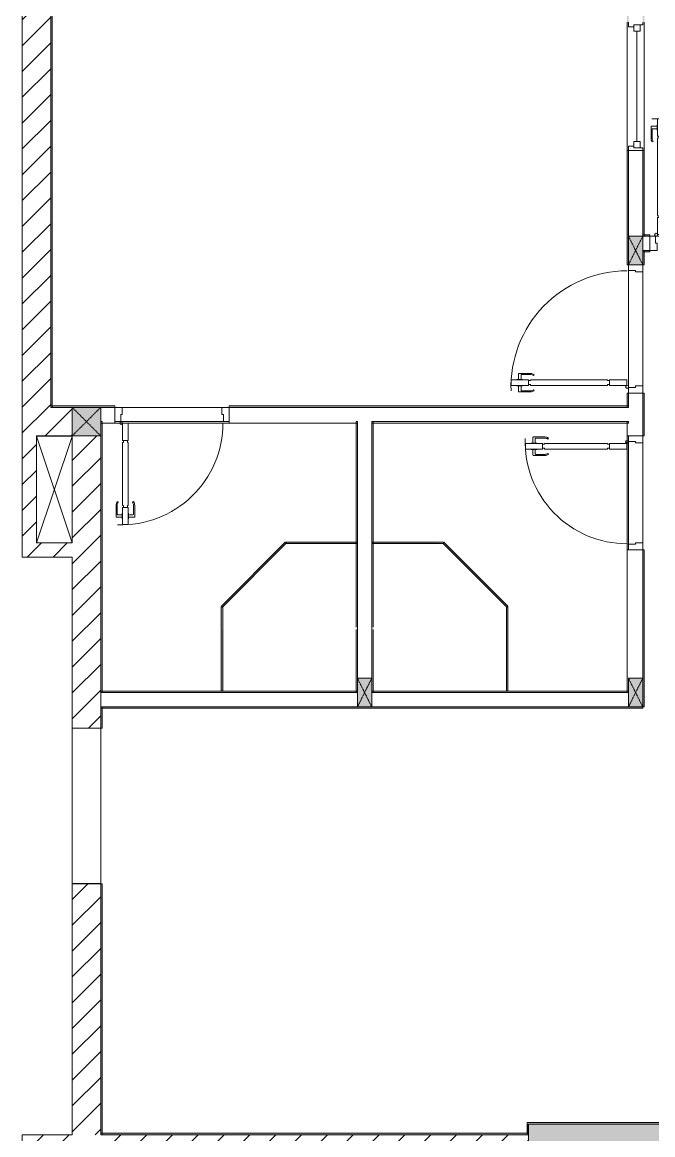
# Model space of a CAD drawing. Header units: millimetres. Extents: x 50254 to 245170, y 481 to 78637.
# Drawn here: x 236318 to 240738, y 53637 to 61437 of the extents above; entities that cross this region are included whole.
import ezdxf

# ---------------------------------------------------------------- set-up
doc = ezdxf.new("R2010")
doc.units = ezdxf.units.MM
doc.linetypes.add('IMPORT-Dash _2_', pattern=[6, 3, -3])
for name, color, linetype, lineweight in [('0-2-1', 53, 'Continuous', 9), ('A-DETL-GENF-7', 53, 'Continuous', 9), ('A-DOOR-5', 53, 'Continuous', 9), ('A-FLOR-1-1', 53, 'Continuous', 9), ('A-FLOR-4', 53, 'Continuous', 9), ('A-GLAZ-5', 53, 'Continuous', 9), ('A-GLAZ-CURT-3', 130, 'Continuous', 9), ('A-GLAZ-CURT-4', 53, 'Continuous', 9), ('A-WALL-1-1', 53, 'Continuous', 9), ('A-WALL-7', 53, 'Continuous', 9), ('A-WALL-PATT-3', 53, 'Continuous', 9), ('A-WALL-PATT-4', 130, 'Continuous', 9), ('A_1404_dwg-1', 53, 'Continuous', 9), ('I-WALL-1-1', 53, 'Continuous', 9), ('I-WALL-2', 53, 'Continuous', 9), ('S-COLS-1', 130, 'Continuous', 9), ('S-COLS-10', 130, 'IMPORT-Dash _2_', 9), ('S-COLS-2-1', 53, 'Continuous', 9), ('S-COLS-4-1', 53, 'Continuous', 9), ('S-COLS-9', 53, 'Continuous', 9), ('S-COLS-HDLN-2', 53, 'IMPORT-Dash _2_', 9)]:
    doc.layers.add(name, color=color, linetype=linetype, lineweight=lineweight)
pattern_1 = [(45, (0, 0), (-90.50967, 90.50967), [])]

# ---------------------------------------------------------------- blocks, each defined once
blk = doc.blocks.new('A_1404_dwg_NCV_TKTC_KET CAU_rvt-1-TKTC_MB HOÀN THIỆN SÀN TẦNG 3-4-4819833-KeyPlan-CH1')
at = {"layer": 'S-COLS-1'}
blk.add_hatch(color=256, dxfattribs=at).paths.add_polyline_path([(122852.6, 53361.9), (123352.6, 53361.9), (123352.6, 53711.9), (122052.6, 53711.9), (122052.6, 53361.9), (122752.6, 53361.9)])
at = {"layer": 'A-FLOR-1-1'}
blk.add_line((118602.5, 58534.9), (118852.5, 58534.9), dxfattribs=at)
at = {"layer": 'S-COLS-2-1'}
blk.add_line((122052.6, 53636.9), (122052.6, 53436.9), dxfattribs=at)
blk = doc.blocks.new('A_1404_dwg_DOOR_CW_01 CANH MO-PANEL KINH - DIW_01-900x2200-CỬA GỖ VÂN LAMINATE-V95-TKTC_MB HOÀN THIỆN SÀN TẦNG 3-4-4819903-KeyPlan-CH1')
at = {"layer": 'A-DETL-GENF-7'}
for p, q in [((38813.8, 28420.8), (38818.3, 28414.2)), ((38839.6, 28428.9), (38919.1, 28428.9)), ((38902.1, 28420.9), (38839.6, 28420.9)), ((38906.1, 28385.9), (38906.1, 28416.9)), ((38923.1, 28385.9), (38923.1, 28424.9)), ((38906.1, 28341.9), (38906.1, 28310.9)), ((38923.1, 28341.9), (38923.1, 28302.9)), ((38813.8, 28307.1), (38818.3, 28313.6)), ((38902.1, 28306.9), (38839.6, 28306.9)), ((38839.6, 28298.9), (38919.1, 28298.9))]:
    blk.add_line(p, q, dxfattribs=at)
at = {"layer": 'A-DETL-GENF-7', "flags": 128}
for points in [[(38284.6, 28343.9), (38284.6, 28383.9), (38164.6, 28383.9), (38164.6, 28343.9)], [(38298.6, 28349.9), (38298.6, 28343.9), (38840.6, 28343.9), (38840.6, 28349.9), (38854.6, 28349.9), (38854.6, 28377.9), (38840.6, 28377.9), (38840.6, 28383.9), (38298.6, 28383.9), (38298.6, 28377.9), (38284.6, 28377.9), (38284.6, 28349.9)], [(38974.6, 28383.9), (38974.6, 28343.9), (38854.6, 28343.9), (38854.6, 28383.9)], [(38894.8, 28385.9), (38894.8, 28383.9), (38934.3, 28383.9), (38934.3, 28385.9)], [(38894.8, 28341.9), (38894.8, 28343.9), (38934.3, 28343.9), (38934.3, 28341.9)]]:
    blk.add_lwpolyline(points, close=True, dxfattribs=at)
at = {"layer": 'A-DETL-GENF-7'}
blk.add_circle((38162.6, 28393.9), 10, dxfattribs=at)
for centre, radius, start, end in [((38162.6, 28393.9), 814, 270, 2), ((38839.6, 28383.9), 45, 90, 125), ((38839.6, 28383.9), 37, 90, 125), ((38902.1, 28416.9), 4, 0, 90), ((38919.1, 28424.9), 4, 0, 90), ((38839.6, 28343.9), 45, 235, 270), ((38839.6, 28343.9), 37, 235, 270), ((38902.1, 28310.9), 4, 270, 0), ((38919.1, 28302.9), 4, 270, 0)]:
    blk.add_arc(centre, radius, start, end, dxfattribs=at)
at = {"layer": 'A-DOOR-5'}
blk.add_line((38152.6, 28393.9), (38152.6, 28368.9), dxfattribs=at)
at = {"layer": 'A-DOOR-5', "flags": 128}
blk.add_lwpolyline([(38052.6, 28436.9), (38052.6, 28386.9), (38102.6, 28386.9), (38102.6, 28396.9), (38152.6, 28396.9), (38152.6, 28436.9)], close=True, dxfattribs=at)
blk.add_lwpolyline([(38152.6, 27536.9), (38152.6, 27576.9), (38102.6, 27576.9), (38102.6, 27586.9), (38052.6, 27586.9), (38052.6, 27536.9)], dxfattribs=at)
blk = doc.blocks.new('A_1404_dwg_DOOR_CW_01 CANH MO-PANEL KINH - DIG_02-800x2200-CỬA NHÔM KÍNH-V60-TKTC_MB HOÀN THIỆN SÀN TẦNG 3-4-4819851-KeyPlan-CH1')
at = {"layer": 'A-DETL-GENF-7'}
for p, q in [((56062.2, 39549.9), (56062.2, 39470.4)), ((56070.2, 39487.4), (56070.2, 39549.9)), ((56070.3, 39575.7), (56076.9, 39571.2)), ((56184.1, 39575.7), (56177.5, 39571.2)), ((56184.2, 39487.4), (56184.2, 39549.9)), ((56192.2, 39549.9), (56192.2, 39470.4)), ((56105.2, 39483.4), (56074.2, 39483.4)), ((56149.2, 39483.4), (56180.2, 39483.4)), ((56105.2, 39466.4), (56066.2, 39466.4)), ((56149.2, 39466.4), (56188.2, 39466.4))]:
    blk.add_line(p, q, dxfattribs=at)
at = {"layer": 'A-DETL-GENF-7', "flags": 128}
for points in [[(56147.2, 40004.9), (56107.2, 40004.9), (56107.2, 40124.9), (56147.2, 40124.9)], [(56141.2, 39990.9), (56147.2, 39990.9), (56147.2, 39548.9), (56141.2, 39548.9), (56141.2, 39534.9), (56113.2, 39534.9), (56113.2, 39548.9), (56107.2, 39548.9), (56107.2, 39990.9), (56113.2, 39990.9), (56113.2, 40004.9), (56141.2, 40004.9)], [(56105.2, 39494.7), (56107.2, 39494.7), (56107.2, 39455.2), (56105.2, 39455.2)], [(56107.2, 39414.9), (56147.2, 39414.9), (56147.2, 39534.9), (56107.2, 39534.9)], [(56149.2, 39494.7), (56147.2, 39494.7), (56147.2, 39455.2), (56149.2, 39455.2)]]:
    blk.add_lwpolyline(points, close=True, dxfattribs=at)
at = {"layer": 'A-DETL-GENF-7'}
blk.add_circle((56097.2, 40126.9), 10, dxfattribs=at)
for centre, radius, start, end in [((56097.2, 40126.9), 714, 268, 0), ((56107.2, 39549.9), 45, 145, 180), ((56107.2, 39549.9), 37, 145, 180), ((56147.2, 39549.9), 37, 0, 35), ((56147.2, 39549.9), 45, 0, 35), ((56066.2, 39470.4), 4, 180, 270), ((56074.2, 39487.4), 4, 180, 270), ((56180.2, 39487.4), 4, 270, 0), ((56188.2, 39470.4), 4, 270, 0)]:
    blk.add_arc(centre, radius, start, end, dxfattribs=at)
at = {"layer": 'A-DOOR-5'}
blk.add_line((56097.2, 40136.9), (56122.2, 40136.9), dxfattribs=at)
at = {"layer": 'A-DOOR-5', "flags": 128}
for points in [[(56104.2, 40236.9), (56104.2, 40186.9), (56094.2, 40186.9), (56094.2, 40136.9), (56054.2, 40136.9), (56054.2, 40236.9)], [(56854.2, 40236.9), (56854.2, 40136.9), (56814.2, 40136.9), (56814.2, 40186.9), (56804.2, 40186.9), (56804.2, 40236.9)]]:
    blk.add_lwpolyline(points, close=True, dxfattribs=at)
blk = doc.blocks.new('A_1404_dwg_M_Fixed - 900 x 1400-901191-TKTC_MB HOÀN THIỆN SÀN TẦNG 3-4-4819853-KeyPlan-CH1')
at = {"layer": 'A-GLAZ-5'}
blk.add_line((53891.6, 40195.9), (53117.6, 40195.9), dxfattribs=at)
at = {"layer": 'A-GLAZ-5', "flags": 128}
for points in [[(53086.6, 40173.9), (53086.6, 40136.9), (53054.6, 40136.9)], [(53073.6, 40217.9), (53117.6, 40217.9), (53117.6, 40173.9), (53073.6, 40173.9), (53073.6, 40236.9), (53055.7, 40236.9)], [(53954.6, 40236.9), (53935.6, 40236.9), (53935.6, 40173.9), (53891.6, 40173.9), (53891.6, 40217.9), (53935.6, 40217.9)], [(53922.6, 40173.9), (53922.6, 40136.9), (53954.6, 40136.9)]]:
    blk.add_lwpolyline(points, dxfattribs=at)
blk = doc.blocks.new('A_1404_dwg_System Panel - Glazed-901218-TKTC_MB HOÀN THIỆN SÀN TẦNG 3-4-4819900-KeyPlan-CH1')
at = {"layer": 'A-GLAZ-CURT-3'}
blk.add_hatch(color=256, dxfattribs=at).paths.add_polyline_path([(41007.6, 64948.9), (41002.6, 65539.6), (40997.6, 65536.1), (40997.6, 64948.9)])
at = {"layer": 'A-GLAZ-CURT-4'}
blk.add_line((41007.6, 64948.9), (41007.6, 65539.6), dxfattribs=at)
at = {"layer": 'A-GLAZ-CURT-4', "flags": 128}
blk.add_lwpolyline([(40997.6, 65537.5), (40997.6, 64948.9), (41007.6, 64948.9)], dxfattribs=at)
blk = doc.blocks.new('A_1404_dwg_System Panel - Glazed-901219-TKTC_MB HOÀN THIỆN SÀN TẦNG 3-4-V137-KeyPlan-CH1')
at = {"layer": 'A-GLAZ-CURT-3'}
blk.add_hatch(color=256, dxfattribs=at).paths.add_polyline_path([(39446.8, 29483), (39450.3, 29493.6), (39002.6, 29934.3), (38999, 29930.7), (39408.4, 29521.4)])
at = {"layer": 'A-GLAZ-CURT-4'}
blk.add_line((38999, 29930.7), (39446.8, 29483), dxfattribs=at)
at = {"layer": 'A-GLAZ-CURT-4', "flags": 128}
blk.add_lwpolyline([(39452.4, 29491.5), (39006.1, 29937.8), (38999, 29930.7)], dxfattribs=at)
blk = doc.blocks.new('A_1404_dwg_System Panel - Glazed-901217-TKTC_MB HOÀN THIỆN SÀN TẦNG 3-4-V138-KeyPlan-CH1')
at = {"layer": 'A-GLAZ-CURT-3'}
blk.add_hatch(color=256, dxfattribs=at).paths.add_polyline_path([(39453.8, 29481.5), (39952.6, 29481.5), (39952.6, 29491.5), (39450.3, 29486.5), (39450.3, 29481.5)])
at = {"layer": 'A-GLAZ-CURT-4', "flags": 128}
blk.add_lwpolyline([(39450.3, 29481.5), (39952.6, 29481.5), (39952.6, 29491.5), (39450.3, 29491.5)], close=True, dxfattribs=at)
blk = doc.blocks.new('A_1404_dwg_G1_SOF - BO TRU - 100x200-746114-TKTC_MB HOÀN THIỆN SÀN TẦNG 3-4-4819846-KeyPlan-CH1')
at = {"layer": 'S-COLS-1'}
blk.add_hatch(color=256, dxfattribs=at).paths.add_polyline_path([(49952.6, 40036.9), (49952.6, 40236.9), (49852.6, 40236.9), (49852.6, 40036.9)])
at = {"layer": 'S-COLS-9', "flags": 128}
blk.add_lwpolyline([(49852.6, 40036.9), (49852.6, 40236.9), (49952.6, 40236.9), (49952.6, 40036.9)], close=True, dxfattribs=at)
at = {"layer": 'S-COLS-HDLN-2'}
for p, q in [((49952.6, 40036.9), (49852.6, 40236.9)), ((49852.6, 40036.9), (49952.6, 40236.9))]:
    blk.add_line(p, q, dxfattribs=at)
blk = doc.blocks.new('A_1404_dwg_DOOR_CW_01 CANH MO-PANEL KINH - DIG_01-900x2200-CỬA NHÔM KÍNH-901226-TKTC_MB HOÀN THIỆN SÀN TẦNG 3-4-4819905-KeyPlan-CH1')
at = {"layer": 'A-DETL-GENF-7'}
for p, q in [((37864.6, 26649.9), (37864.6, 26570.4)), ((37872.6, 26587.4), (37872.6, 26649.9)), ((37872.7, 26675.7), (37879.3, 26671.2)), ((37986.4, 26675.7), (37979.9, 26671.2)), ((37986.6, 26587.4), (37986.6, 26649.9)), ((37994.6, 26649.9), (37994.6, 26570.4)), ((37907.6, 26566.4), (37868.6, 26566.4)), ((37907.6, 26583.4), (37876.6, 26583.4)), ((37951.6, 26583.4), (37982.6, 26583.4)), ((37951.6, 26566.4), (37990.6, 26566.4))]:
    blk.add_line(p, q, dxfattribs=at)
at = {"layer": 'A-DETL-GENF-7', "flags": 128}
for points in [[(37909.6, 27204.9), (37949.6, 27204.9), (37949.6, 27324.9), (37909.6, 27324.9)], [(37915.6, 27190.9), (37909.6, 27190.9), (37909.6, 26648.9), (37915.6, 26648.9), (37915.6, 26634.9), (37943.6, 26634.9), (37943.6, 26648.9), (37949.6, 26648.9), (37949.6, 27190.9), (37943.6, 27190.9), (37943.6, 27204.9), (37915.6, 27204.9)], [(37949.6, 26514.9), (37909.6, 26514.9), (37909.6, 26634.9), (37949.6, 26634.9)], [(37907.6, 26594.7), (37909.6, 26594.7), (37909.6, 26555.2), (37907.6, 26555.2)], [(37951.6, 26594.7), (37949.6, 26594.7), (37949.6, 26555.2), (37951.6, 26555.2)]]:
    blk.add_lwpolyline(points, close=True, dxfattribs=at)
at = {"layer": 'A-DETL-GENF-7'}
blk.add_circle((37959.6, 27326.9), 10, dxfattribs=at)
for centre, radius, start, end in [((37959.6, 27326.9), 814, 180, 272), ((37909.6, 26649.9), 45, 145, 180), ((37909.6, 26649.9), 37, 145, 180), ((37949.6, 26649.9), 37, 0, 35), ((37949.6, 26649.9), 45, 0, 35), ((37868.6, 26570.4), 4, 180, 270), ((37876.6, 26587.4), 4, 180, 270), ((37982.6, 26587.4), 4, 270, 0), ((37990.6, 26570.4), 4, 270, 0)]:
    blk.add_arc(centre, radius, start, end, dxfattribs=at)
at = {"layer": 'A-DOOR-5'}
blk.add_line((37959.6, 27336.9), (37934.6, 27336.9), dxfattribs=at)
at = {"layer": 'A-DOOR-5', "flags": 128}
for points in [[(37152.6, 27436.9), (37102.6, 27436.9), (37102.6, 27336.9), (37142.6, 27336.9), (37142.6, 27386.9), (37152.6, 27386.9)], [(38002.6, 27436.9), (37952.6, 27436.9), (37952.6, 27386.9), (37962.6, 27386.9), (37962.6, 27336.9), (38002.6, 27336.9)]]:
    blk.add_lwpolyline(points, close=True, dxfattribs=at)
blk = doc.blocks.new('A_1404_dwg_System Panel - Glazed-901212-TKTC_MB HOÀN THIỆN SÀN TẦNG 3-4-V139-KeyPlan-CH1')
at = {"layer": 'A-GLAZ-CURT-3'}
blk.add_hatch(color=256, dxfattribs=at).paths.add_polyline_path([(40551.3, 29481.5), (40554.8, 29486.5), (40551.3, 29491.5), (40052.6, 29491.5), (40052.6, 29481.5)])
at = {"layer": 'A-GLAZ-CURT-4', "flags": 128}
blk.add_lwpolyline([(40552.8, 29491.5), (40052.6, 29491.5), (40052.6, 29481.5), (40554.8, 29481.5)], dxfattribs=at)
blk = doc.blocks.new('A_1404_dwg_System Panel - Glazed-901210-TKTC_MB HOÀN THIỆN SÀN TẦNG 3-4-4819895-KeyPlan-CH1')
at = {"layer": 'A-GLAZ-CURT-3'}
blk.add_hatch(color=256, dxfattribs=at).paths.add_polyline_path([(38999, 64948.9), (39007.6, 64948.9), (39002.6, 65539.6), (38997.6, 65539.6), (38997.6, 64948.9)])
at = {"layer": 'A-GLAZ-CURT-4'}
blk.add_line((39007.6, 64948.9), (39007.6, 65537.5), dxfattribs=at)
at = {"layer": 'A-GLAZ-CURT-4', "flags": 128}
blk.add_lwpolyline([(38997.6, 65539.6), (38997.6, 64948.9), (39007.6, 64948.9)], dxfattribs=at)
blk = doc.blocks.new('A_1404_dwg_System Panel - Glazed-901211-TKTC_MB HOÀN THIỆN SÀN TẦNG 3-4-V140-KeyPlan-CH1')
at = {"layer": 'A-GLAZ-CURT-3'}
blk.add_hatch(color=256, dxfattribs=at).paths.add_polyline_path([(40558.4, 29483), (41002.6, 29934.3), (40997.6, 29936.3), (40554.8, 29486.5)])
at = {"layer": 'A-GLAZ-CURT-4', "flags": 128}
blk.add_lwpolyline([(40999, 29937.8), (40551.3, 29490.1), (40558.4, 29483), (41006.1, 29930.7)], close=True, dxfattribs=at)
blk = doc.blocks.new('A_1404_dwg_NCV_TKTC_TANG 3 - 4_rvt-1-TKTC_MB HOÀN THIỆN SÀN TẦNG 3-4-4819943-KeyPlan-CH1')
at = {"layer": 'A-WALL-PATT-4'}
for points in [[(118712.6, 58746.9), (118712.6, 61626.9), (118702.6, 61626.9), (118702.6, 58746.9)], [(122752.6, 56626.9), (122852.6, 56626.9), (122852.6, 56636.9), (119062.6, 56636.9), (119062.6, 56626.9), (122052.6, 56626.9)], [(122852.6, 53711.9), (123352.6, 53716.9), (123352.6, 53721.9), (122042.6, 53721.9), (122042.6, 53711.9), (122052.6, 53711.9)], [(122052.6, 53646.9), (122052.6, 53711.9), (122042.6, 53711.9), (122042.6, 53646.9)], [(122042.6, 53636.9), (122042.6, 53646.9), (119062.6, 53646.9), (119062.6, 53637.3), (121491, 53637)]]:
    blk.add_hatch(color=256, dxfattribs=at).paths.add_polyline_path(points)
h = blk.add_hatch(color=256, dxfattribs=at)
h.paths.add_polyline_path([(122752.6, 58746.9), (122752.6, 58836.9), (122742.6, 58836.9), (122742.6, 58746.9)])
h.paths.add_polyline_path([(122742.6, 59736.9), (122752.6, 59736.9), (122752.6, 60536.9), (122742.6, 60536.9), (122742.6, 59826.9)])
h.paths.add_polyline_path([(122752.6, 61436.9), (122752.6, 61551.9), (122742.6, 61551.9), (122742.6, 61436.9)])
h = blk.add_hatch(color=256, dxfattribs=at)
h.paths.add_polyline_path([(122862.6, 59946.9), (122862.6, 60536.9), (122852.6, 60536.9), (122852.6, 59946.9)])
h.paths.add_polyline_path([(122862.6, 61436.9), (122862.6, 61551.9), (122852.6, 61551.9), (122852.6, 61436.9)])
h = blk.add_hatch(color=256, dxfattribs=at)
h.paths.add_polyline_path([(123842.6, 59936.9), (124547.6, 59936.9), (124547.6, 59946.9), (123802.6, 59946.9), (123802.6, 59936.9)])
h.paths.add_polyline_path([(122862.6, 59936.9), (122902.6, 59936.9), (122902.6, 59946.9), (122862.6, 59946.9)])
h = blk.add_hatch(color=256, dxfattribs=at)
h.paths.add_polyline_path([(122862.6, 56636.9), (122862.6, 57737.3), (122852.6, 57737.3), (122852.6, 56636.9)])
h.paths.add_polyline_path([(122852.6, 58537.3), (122862.6, 58538.9), (122862.6, 58836.9), (122852.6, 58836.9), (122852.6, 58538.9)])
h.paths.add_polyline_path([(122852.6, 59736.9), (122862.6, 59736.9), (122862.6, 59826.9), (122852.6, 59826.9)])
h = blk.add_hatch(color=256, dxfattribs=at)
h.paths.add_polyline_path([(122862.6, 59826.9), (122902.6, 59826.9), (122902.6, 59836.9), (122862.6, 59836.9)])
h.paths.add_polyline_path([(123802.6, 59826.9), (123842.6, 59826.9), (123842.6, 59836.9), (123802.6, 59836.9)])
h = blk.add_hatch(color=256, dxfattribs=at)
h.paths.add_polyline_path([(122742.6, 58736.9), (122742.6, 58746.9), (119952.6, 58746.9), (119952.6, 58736.9), (122052.6, 58736.9)])
h.paths.add_polyline_path([(118712.6, 58736.9), (119152.6, 58736.9), (119152.6, 58746.9), (118712.6, 58746.9)])
h = blk.add_hatch(color=256, dxfattribs=at)
h.paths.add_polyline_path([(119062.6, 53646.9), (119062.6, 55396.9), (119052.6, 55396.9), (119052.6, 53646.9)])
h.paths.add_polyline_path([(119062.6, 56486.9), (119062.6, 56626.9), (119052.6, 56626.9), (119052.6, 56486.9)])
at = {"layer": 'A-FLOR-4'}
for p, q in [((119902.6, 58737), (119202.6, 58737)), ((119202.6, 58736.9), (119902.6, 58736.9)), ((119052.6, 58636.9), (119052.6, 58627)), ((119192.6, 58637), (119912.6, 58637)), ((122752.6, 58497.3), (122752.6, 57777.3)), ((119052.6, 56746.9), (119052.6, 56736.9)), ((119902.6, 56746.9), (119902.6, 56748.9)), ((121902.6, 56748.9), (121902.6, 56746.9)), ((119052.6, 56636.9), (119052.6, 56626.9)), ((119052.6, 56486.9), (119052.6, 55396.9))]:
    blk.add_line(p, q, dxfattribs=at)
at = {"layer": 'A-FLOR-4', "flags": 128}
for points in [[(122752.6, 58876.9), (122752.6, 59696.9)], [(122852.6, 59686.9), (122852.6, 58886.9)], [(122852.6, 58487.3), (122852.6, 57787.3)]]:
    blk.add_lwpolyline(points, close=True, dxfattribs=at)
for points in [[(118702.6, 58746.9), (118702.6, 58736.9), (118712.6, 58736.9)], [(119052.6, 56487.4), (118852.7, 56487.4), (118852.7, 55397.4), (119052.7, 55397.4), (119052.7, 56486.9)], [(119052.6, 53646.9), (119052.6, 53636.9), (119062.6, 53636.9)], [(122042.6, 53636.9), (122052.6, 53636.9), (122052.6, 53646.9)]]:
    blk.add_lwpolyline(points, dxfattribs=at)
at = {"layer": 'A-WALL-1-1'}
for p, q in [((122852.6, 60536.9), (122752.6, 60536.9)), ((122902.6, 59836.9), (122902.6, 59936.9)), ((122852.6, 59836.9), (122862.6, 59836.9)), ((122852.6, 58836.9), (122752.6, 58836.9)), ((119152.6, 58636.9), (119152.6, 58736.9)), ((119952.6, 58736.9), (119952.6, 58636.9)), ((122752.6, 58537.3), (122852.6, 58537.3)), ((120852.6, 57792.3), (120852.6, 57782.3)), ((120852.6, 57782.3), (120852.6, 56836.9)), ((120952.6, 57782.3), (120952.6, 57792.3)), ((120952.6, 56836.9), (120952.6, 57782.3)), ((122852.6, 57737.3), (122752.6, 57737.3)), ((122752.6, 56736.9), (120952.6, 56736.9)), ((120952.6, 56636.9), (122752.6, 56636.9))]:
    blk.add_line(p, q, dxfattribs=at)
at = {"layer": 'A-WALL-1-1', "flags": 128}
for points in [[(122862.6, 59936.9), (122852.6, 59936.9), (122852.6, 59946.9)], [(119052.6, 58736.9), (119052.6, 58636.9), (119062.6, 58636.9)], [(122752.6, 58746.9), (122752.6, 58736.9), (120852.6, 58736.9)], [(120842.6, 58636.9), (120852.6, 58636.9), (120852.6, 57792.3)], [(120952.6, 57792.3), (120952.6, 58636.9), (122752.6, 58636.9), (122752.6, 58626.9)], [(120852.6, 56736.9), (119052.6, 56736.9), (119052.6, 56636.9), (120852.6, 56636.9)]]:
    blk.add_lwpolyline(points, dxfattribs=at)
at = {"layer": 'A-WALL-7'}
for p, q in [((122752.6, 60536.9), (122752.6, 59936.9)), ((122852.6, 59946.9), (122852.6, 60536.9)), ((122902.6, 59936.9), (122862.6, 59936.9)), ((122862.6, 59836.9), (122902.6, 59836.9)), ((122752.6, 58876.9), (122752.6, 59696.9)), ((122852.6, 59686.9), (122852.6, 58886.9)), ((122752.6, 58836.9), (122752.6, 58746.9)), ((122852.6, 58537.3), (122852.6, 58836.9)), ((119152.6, 58736.9), (119052.6, 58736.9)), ((119202.6, 58736.9), (119902.6, 58736.9)), ((120852.6, 58736.9), (119952.6, 58736.9)), ((122852.6, 58487.3), (122852.6, 57787.3)), ((122852.6, 56836.9), (122852.6, 57737.3))]:
    blk.add_line(p, q, dxfattribs=at)
at = {"layer": 'I-WALL-1-1'}
for p, q in [((118852.5, 58736.9), (119052.5, 58736.9)), ((120842.6, 57792.3), (120842.6, 57782.3)), ((120842.6, 57782.3), (120842.6, 57195.6)), ((120852.6, 57782.3), (120852.6, 57792.3)), ((120852.6, 56836.9), (120852.6, 57782.3)), ((120952.6, 57782.3), (120952.6, 57792.3)), ((120952.6, 56836.9), (120952.6, 57782.3)), ((120962.6, 57792.3), (120962.6, 57782.3)), ((120962.6, 57782.3), (120962.6, 57195.6)), ((122752.6, 56636.9), (120952.6, 56636.9))]:
    blk.add_line(p, q, dxfattribs=at)
at = {"layer": 'I-WALL-1-1', "flags": 128}
for points in [[(118712.6, 58746.9), (118712.6, 61626.9), (118702.6, 61626.9), (118702.6, 58746.9)], [(119062.6, 56746.9), (119062.6, 58627), (119052.6, 58627), (119052.6, 56746.9)], [(120842.6, 56746.9), (119062.6, 56746.9), (119062.6, 56736.9), (120842.6, 56736.9)], [(122742.6, 56746.9), (120962.6, 56746.9), (120962.6, 56736.9), (122742.6, 56736.9)], [(119062.6, 56486.9), (119062.6, 56626.9), (119052.6, 56626.9), (119052.6, 56486.9)], [(122042.6, 53646.9), (122042.6, 53636.9), (119062.6, 53636.9), (119062.6, 53646.9), (119062.6, 55396.9), (119052.6, 55396.9), (119052.6, 53646.9), (119062.6, 53646.9)], [(123352.6, 53721.9), (122042.6, 53721.9), (122042.6, 53711.9), (122042.6, 53646.9), (122052.6, 53646.9), (122052.6, 53711.9), (123352.6, 53711.9), (123352.6, 53646.9), (123362.6, 53646.9), (123362.6, 53716.9), (123352.6, 53716.9)]]:
    blk.add_lwpolyline(points, close=True, dxfattribs=at)
for points in [[(122752.6, 60536.9), (122742.6, 60536.9), (122742.6, 59736.9), (122752.6, 59736.9)], [(122852.6, 59946.9), (122862.6, 59946.9), (122862.6, 60536.9), (122852.6, 60536.9)], [(122902.6, 59936.9), (122902.6, 59946.9), (122862.6, 59946.9), (122862.6, 59936.9)], [(122852.6, 59736.9), (122862.6, 59736.9), (122862.6, 59826.9), (122852.6, 59826.9)], [(122862.6, 59836.9), (122862.6, 59826.9), (122902.6, 59826.9), (122902.6, 59836.9)], [(120852.6, 58736.9), (122742.6, 58736.9), (122742.6, 58746.9), (122742.6, 58836.9), (122752.6, 58836.9)], [(122852.6, 58537.3), (122862.6, 58537.3), (122862.6, 58836.9), (122852.6, 58836.9)], [(119152.6, 58736.9), (119152.6, 58746.9), (118712.6, 58746.9), (118712.6, 58736.9), (118852.5, 58736.9)], [(122752.6, 58746.9), (122742.6, 58746.9), (119952.6, 58746.9), (119952.6, 58736.9)], [(119062.6, 58637), (119062.6, 58627), (119152.6, 58627), (119152.6, 58637)], [(119952.6, 58637), (119952.6, 58627), (120842.6, 58627), (120842.6, 58637)], [(120852.6, 57792.3), (120852.6, 58627), (120842.6, 58627), (120842.6, 57792.3)], [(120952.6, 57792.3), (120952.6, 58626.9), (120962.6, 58626.9), (122742.6, 58626.9), (122742.6, 58636.9), (120962.6, 58636.9), (120962.6, 58626.9), (120962.6, 57792.3)], [(122752.6, 58626.9), (122742.6, 58626.9), (122742.6, 58537.3), (122752.6, 58537.3)], [(120852.6, 56636.9), (119062.6, 56636.9), (119062.6, 56626.9), (122852.6, 56626.9), (122852.6, 56636.9), (122862.6, 56636.9), (122862.6, 57737.3), (122852.6, 57737.3)], [(122752.6, 57737.3), (122742.6, 57737.3), (122742.6, 56746.9), (122752.6, 56746.9)], [(120842.6, 57179.4), (120842.6, 56746.9), (120852.6, 56746.9)], [(120952.6, 56746.9), (120962.6, 56746.9), (120962.6, 57179.4)]]:
    blk.add_lwpolyline(points, dxfattribs=at)
at = {"layer": 'I-WALL-2'}
for p, q in [((122742.6, 60536.9), (122742.6, 61436.9)), ((122862.6, 61436.9), (122862.6, 60536.9)), ((122752.6, 59936.9), (122752.6, 60536.9)), ((122852.6, 60536.9), (122852.6, 59946.9)), ((122862.6, 59936.9), (122902.6, 59936.9)), ((122902.6, 59836.9), (122862.6, 59836.9)), ((122752.6, 58746.9), (122752.6, 58836.9)), ((122852.6, 58836.9), (122852.6, 58537.3)), ((119052.6, 58736.9), (119152.6, 58736.9)), ((119952.6, 58736.9), (120852.6, 58736.9)), ((119952.6, 58627), (119152.6, 58627)), ((122742.6, 57737.3), (122742.6, 58537.3)), ((122852.6, 57737.3), (122852.6, 56836.9))]:
    blk.add_line(p, q, dxfattribs=at)
for name, p, rotation in [('A_1404_dwg_M_Fixed - 900 x 1400-901191-TKTC_MB HOÀN THIỆN SÀN TẦNG 3-4-4819853-KeyPlan-CH1', (82615.6, 114491.5), 270), ('A_1404_dwg_DOOR_CW_01 CANH MO-PANEL KINH - DIG_01-900x2200-CỬA NHÔM KÍNH-901226-TKTC_MB HOÀN THIỆN SÀN TẦNG 3-4-4819905-KeyPlan-CH1', (160905.1, 87273.9), 180), ('A_1404_dwg_G1_SOF - BO TRU - 100x200-746114-TKTC_MB HOÀN THIỆN SÀN TẦNG 3-4-4819846-KeyPlan-CH1', (172705.1, 99973.9), 180), ('A_1404_dwg_DOOR_CW_01 CANH MO-PANEL KINH - DIW_01-900x2200-CỬA GỖ VÂN LAMINATE-V95-TKTC_MB HOÀN THIỆN SÀN TẦNG 3-4-4819903-KeyPlan-CH1', (160905.1, 87273.9), 180), ('A_1404_dwg_DOOR_CW_01 CANH MO-PANEL KINH - DIG_02-800x2200-CỬA NHÔM KÍNH-V60-TKTC_MB HOÀN THIỆN SÀN TẦNG 3-4-4819851-KeyPlan-CH1', (82615.6, 114591.5), 270), ('A_1404_dwg_System Panel - Glazed-901211-TKTC_MB HOÀN THIỆN SÀN TẦNG 3-4-V140-KeyPlan-CH1', (160905.1, 87273.9), 180), ('A_1404_dwg_System Panel - Glazed-901212-TKTC_MB HOÀN THIỆN SÀN TẦNG 3-4-V139-KeyPlan-CH1', (160905.1, 87273.9), 180), ('A_1404_dwg_System Panel - Glazed-901217-TKTC_MB HOÀN THIỆN SÀN TẦNG 3-4-V138-KeyPlan-CH1', (160905.1, 87273.9), 180), ('A_1404_dwg_System Panel - Glazed-901219-TKTC_MB HOÀN THIỆN SÀN TẦNG 3-4-V137-KeyPlan-CH1', (160905.1, 87273.9), 180), ('A_1404_dwg_G1_SOF - BO TRU - 100x200-746114-TKTC_MB HOÀN THIỆN SÀN TẦNG 3-4-4819846-KeyPlan-CH1', (170805.1, 96873.9), 180), ('A_1404_dwg_G1_SOF - BO TRU - 100x200-746114-TKTC_MB HOÀN THIỆN SÀN TẦNG 3-4-4819846-KeyPlan-CH1', (172705.1, 96873.9), 180)]:
    blk.add_blockref(name, p, dxfattribs=dict(rotation=rotation))
for name, p in [('A_1404_dwg_DOOR_CW_01 CANH MO-PANEL KINH - DIG_02-800x2200-CỬA NHÔM KÍNH-V60-TKTC_MB HOÀN THIỆN SÀN TẦNG 3-4-4819851-KeyPlan-CH1', (63098.4, 18500)), ('A_1404_dwg_System Panel - Glazed-901210-TKTC_MB HOÀN THIỆN SÀN TẦNG 3-4-4819895-KeyPlan-CH1', (80900, -8200)), ('A_1404_dwg_System Panel - Glazed-901218-TKTC_MB HOÀN THIỆN SÀN TẦNG 3-4-4819900-KeyPlan-CH1', (80900, -8200))]:
    blk.add_blockref(name, p)
blk = doc.blocks.new('A_1404_dwg_G1_SOF - BO TRU - 200x200-V45-TKTC_MB HOÀN THIỆN SÀN TẦNG 3-4-4820025-KeyPlan-CH1')
at = {"layer": 'S-COLS-10'}
blk.add_hatch(color=256, dxfattribs=at).paths.add_polyline_path([(119052.6, 33636.9), (119052.6, 33836.9), (118852.6, 33836.9), (118852.6, 33636.9)])
at = {"layer": 'S-COLS-4-1', "flags": 128}
blk.add_lwpolyline([(119052.6, 33836.9), (119052.6, 33636.9), (118852.6, 33636.9), (118852.6, 33836.9)], dxfattribs=at)
at = {"layer": 'S-COLS-HDLN-2'}
for p, q in [((118852.6, 33836.9), (119052.6, 33636.9)), ((119052.6, 33836.9), (118852.6, 33636.9))]:
    blk.add_line(p, q, dxfattribs=at)
blk = doc.blocks.new('A_1404_dwg-4819832-KeyPlan-CH1')
at = {"layer": 'A-WALL-PATT-3'}
h = blk.add_hatch(dxfattribs=at)
h.set_pattern_fill('FP_22', color=256, style=0, pattern_type=2)
h.set_pattern_definition(pattern_1)
h.paths.add_polyline_path([(118702.6, 58736.9), (118702.6, 61636.9), (118502.6, 61636.9), (118502.6, 58736.9)])
h = blk.add_hatch(dxfattribs=at)
h.set_pattern_fill('FP_22', color=256, style=0, pattern_type=2)
h.set_pattern_definition(pattern_1)
h.paths.add_polyline_path([(118502.5, 58536.9), (118852.5, 58536.9), (118852.5, 58736.9), (118502.5, 58736.9)])
h = blk.add_hatch(dxfattribs=at)
h.set_pattern_fill('FP_22', color=256, style=0, pattern_type=2)
h.set_pattern_definition(pattern_1)
h.paths.add_polyline_path([(118602.5, 57786.9), (118602.5, 58536.9), (118502.5, 58536.9), (118502.6, 57786.9)])
h = blk.add_hatch(dxfattribs=at)
h.set_pattern_fill('FP_22', color=256, style=0, pattern_type=2)
h.set_pattern_definition(pattern_1)
h.paths.add_polyline_path([(118852.5, 57686.9), (119052.5, 57686.9), (119052.5, 58536.9), (118852.5, 58536.9), (118852.5, 57786.9)])
h = blk.add_hatch(dxfattribs=at)
h.set_pattern_fill('FP_22', color=256, style=0, pattern_type=2)
h.set_pattern_definition(pattern_1)
h.paths.add_polyline_path([(118702.6, 57686.9), (118852.5, 57686.9), (118852.5, 57786.9), (118502.5, 57786.9), (118502.6, 57686.9), (118602.5, 57686.9)])
h = blk.add_hatch(dxfattribs=at)
h.set_pattern_fill('FP_22', color=256, style=0, pattern_type=2)
h.set_pattern_definition(pattern_1)
h.paths.add_polyline_path([(118852.5, 53637.4), (119052.5, 53637.4), (119052.5, 55396.9), (118852.5, 55396.9)])
h.paths.add_polyline_path([(118852.5, 56486.9), (118852.7, 56487.4), (119052.5, 56487.4), (119052.5, 57686.9), (118852.5, 57686.9), (118852.5, 56487.4)])
h = blk.add_hatch(dxfattribs=at)
h.set_pattern_fill('FP_22', color=256, style=0, pattern_type=2)
h.set_pattern_definition(pattern_1)
h.paths.add_polyline_path([(118502.6, 53637.4), (118502.6, 53437.4), (118852.5, 53437.4), (118852.5, 53636.9)])
h.paths.add_polyline_path([(121491, 53437.4), (122052.6, 53440.3), (122052.6, 53636.9), (119052.5, 53636.9), (119052.6, 53437.4)])
at = {"layer": '0-2-1'}
blk.add_line((118603.1, 57786.7), (118852.5, 58533.6), dxfattribs=at)
at = {"layer": '0-2-1', "flags": 128}
blk.add_lwpolyline([(118852.2, 57786.9), (118602.5, 58534.9), (118852.5, 58534.9)], dxfattribs=at)
at = {"layer": 'A-FLOR-1-1'}
for p, q in [((118502.5, 58736.9), (118502.5, 61836.9)), ((118852.5, 55396.9), (118852.5, 56486.9)), ((118502.5, 50536.9), (118502.5, 53636.9))]:
    blk.add_line(p, q, dxfattribs=at)
at = {"layer": 'A-WALL-1-1'}
for p, q in [((119052.5, 56487.4), (119052.5, 58536.9)), ((122052.6, 53437.4), (122052.6, 53636.9))]:
    blk.add_line(p, q, dxfattribs=at)
at = {"layer": 'A-WALL-1-1', "flags": 128}
for points in [[(119052.5, 61836.9), (119052.5, 63596.9), (118852.5, 63596.9), (118852.5, 61836.9), (118502.6, 61836.9), (118502.6, 58736.9)], [(118502.5, 58736.9), (118502.5, 57686.9), (118852.5, 57686.9), (118852.5, 56486.9)], [(119052.5, 53637.4), (119052.5, 55396.9), (118852.5, 55396.9), (118852.5, 53637.4), (118502.6, 53637.4), (118502.6, 50536.9)]]:
    blk.add_lwpolyline(points, dxfattribs=at)
blk.add_lwpolyline([(118852.5, 57786.9), (118602.5, 57786.9), (118602.5, 58536.9), (118852.5, 58536.9)], close=True, dxfattribs=at)
for name, p in [('A_1404_dwg_NCV_TKTC_KET CAU_rvt-1-TKTC_MB HOÀN THIỆN SÀN TẦNG 3-4-4819833-KeyPlan-CH1', (0, 0)), ('A_1404_dwg_NCV_TKTC_TANG 3 - 4_rvt-1-TKTC_MB HOÀN THIỆN SÀN TẦNG 3-4-4819943-KeyPlan-CH1', (0, 0)), ('A_1404_dwg_G1_SOF - BO TRU - 200x200-V45-TKTC_MB HOÀN THIỆN SÀN TẦNG 3-4-4820025-KeyPlan-CH1', (-0.1, 24900))]:
    blk.add_blockref(name, p)

msp = doc.modelspace()

# ---------------------------------------------------------------- block references
at = {"layer": 'A_1404_dwg-1'}
msp.add_blockref('A_1404_dwg-4819832-KeyPlan-CH1', (117815.8, 0), dxfattribs=at)

doc.saveas('drawing.dxf')
